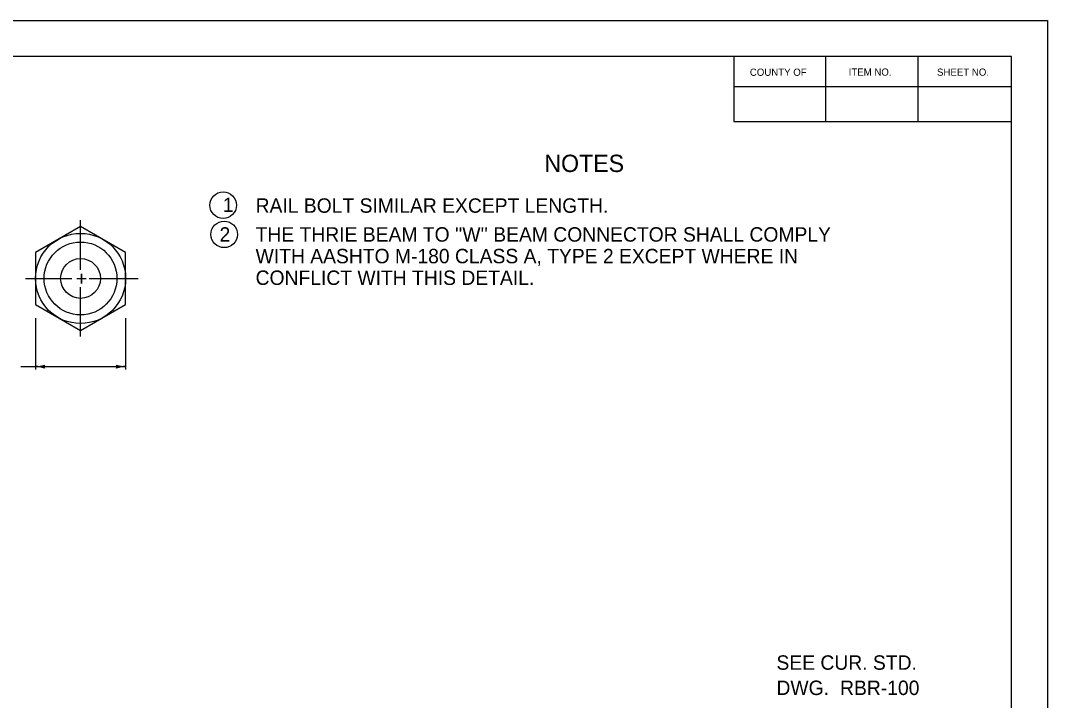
# Model space of a CAD drawing. Extents: x 1000 to 1036.3, y 1000 to 1022.
# Drawn here: x 1021.76 to 1036, y 1012.58 to 1022 of the extents above; entities that cross this region are included whole.
import ezdxf

# ---------------------------------------------------------------- set-up
doc = ezdxf.new("R2010")
doc.units = 0
for name, color, linetype in [('Level 1', 7, 'Continuous'), ('SB_PL_CUTLINE_PR', 7, 'Continuous'), ('SB_PL_SBL0_PR', 7, 'Continuous'), ('SB_PL_SBL4_PR', 7, 'Continuous'), ('SB_PL_SBTXT0_PT', 7, 'Continuous')]:
    doc.layers.add(name, color=color, linetype=linetype)

msp = doc.modelspace()

# ---------------------------------------------------------------- linework, layer by layer
at = {"layer": 'Level 1'}
for p, q in [((1022.595, 1018.547), (1022.595, 1019.232)), ((1021.831, 1018.426), (1022.474, 1018.426)), ((1022.716, 1018.426), (1023.394, 1018.426)), ((1022.595, 1017.62), (1022.595, 1018.305)), ((1021.97, 1017.877), (1021.97, 1017.166)), ((1023.22, 1017.877), (1023.22, 1017.166)), ((1021.769, 1017.204), (1023.22, 1017.204))]:
    msp.add_line(p, q, dxfattribs=at)
msp.add_lwpolyline([(1023.22, 1018.065), (1023.22, 1018.787), (1022.595, 1019.147), (1021.97, 1018.787), (1021.97, 1018.065), (1022.595, 1017.704)], close=True, dxfattribs=at)
for centre, radius in [((1024.572, 1019.441), 0.184), ((1024.587, 1019.037), 0.184), ((1022.595, 1018.426), 0.625), ((1022.595, 1018.426), 0.505), ((1022.595, 1018.426), 0.276)]:
    msp.add_circle(centre, radius, dxfattribs=at)
for centre, radius, start, end in [((1021.97, 1017.595), 0.391, 270, 288.6688), ((1021.97, 1016.814), 0.391, 71.3472, 89.9939), ((1021.97, 1017.595), 0.391, 269.9878, 270), ((1022.118, 1017.204), 0.0312, 138.7746, 220.8913), ((1023.071, 1017.204), 0.0312, 318.7746, 40.8913), ((1023.22, 1017.595), 0.391, 251.3472, 269.9939), ((1023.22, 1016.814), 0.391, 90, 108.6688), ((1023.22, 1016.814), 0.391, 89.9878, 90)]:
    msp.add_arc(centre, radius, start, end, dxfattribs=at)
at = {"layer": 'SB_PL_CUTLINE_PR'}
msp.add_lwpolyline([(1000, 1022), (1036, 1022), (1036, 1000), (1000, 1000)], close=True, dxfattribs=at)
at = {"layer": 'SB_PL_SBL0_PR'}
for p, q in [((1032.927, 1020.6), (1032.927, 1021.5)), ((1034.207, 1020.6), (1034.207, 1021.5)), ((1035.5, 1021.081), (1031.65, 1021.081))]:
    msp.add_line(p, q, dxfattribs=at)
at = {"layer": 'SB_PL_SBL4_PR'}
msp.add_lwpolyline([(1007, 1000.5), (1035.5, 1000.5), (1035.5, 1021.5), (1007, 1021.5)], close=True, dxfattribs=at)
msp.add_lwpolyline([(1031.65, 1021.5), (1031.65, 1020.6), (1035.5, 1020.6)], dxfattribs=at)

# ---------------------------------------------------------------- texts
at = {"layer": 'Level 1'}
for s, height, p in [('NOTES', 0.24, (1029.025, 1019.901)), ('1', 0.2, (1024.569, 1019.347)), ('RAIL BOLT SIMILAR EXCEPT LENGTH.', 0.2, (1025.022, 1019.336)), ('2', 0.2, (1024.522, 1018.936)), ("THE THRIE BEAM TO ''W'' BEAM CONNECTOR SHALL COMPLY", 0.2, (1025.022, 1018.936)), ('WITH AASHTO M-180 CLASS A, TYPE 2 EXCEPT WHERE IN', 0.2, (1025.022, 1018.636)), ('CONFLICT WITH THIS DETAIL.', 0.2, (1025.022, 1018.336)), ('+', 0.2, (1022.53, 1018.326)), ('SEE CUR. STD.', 0.2, (1032.243, 1013.003)), ('DWG. ', 0.2, (1032.243, 1012.653)), ('RBR-100', 0.2, (1033.125, 1012.653))]:
    msp.add_text(s, height=height, dxfattribs=at).set_placement(p)
at = {"layer": 'SB_PL_SBTXT0_PT'}
for s, p in [('COUNTY OF', (1031.874, 1021.234)), ('ITEM NO.', (1033.244, 1021.236)), ('SHEET NO.', (1034.469, 1021.235))]:
    msp.add_text(s, height=0.1, dxfattribs=at).set_placement(p)

doc.saveas('drawing.dxf')
